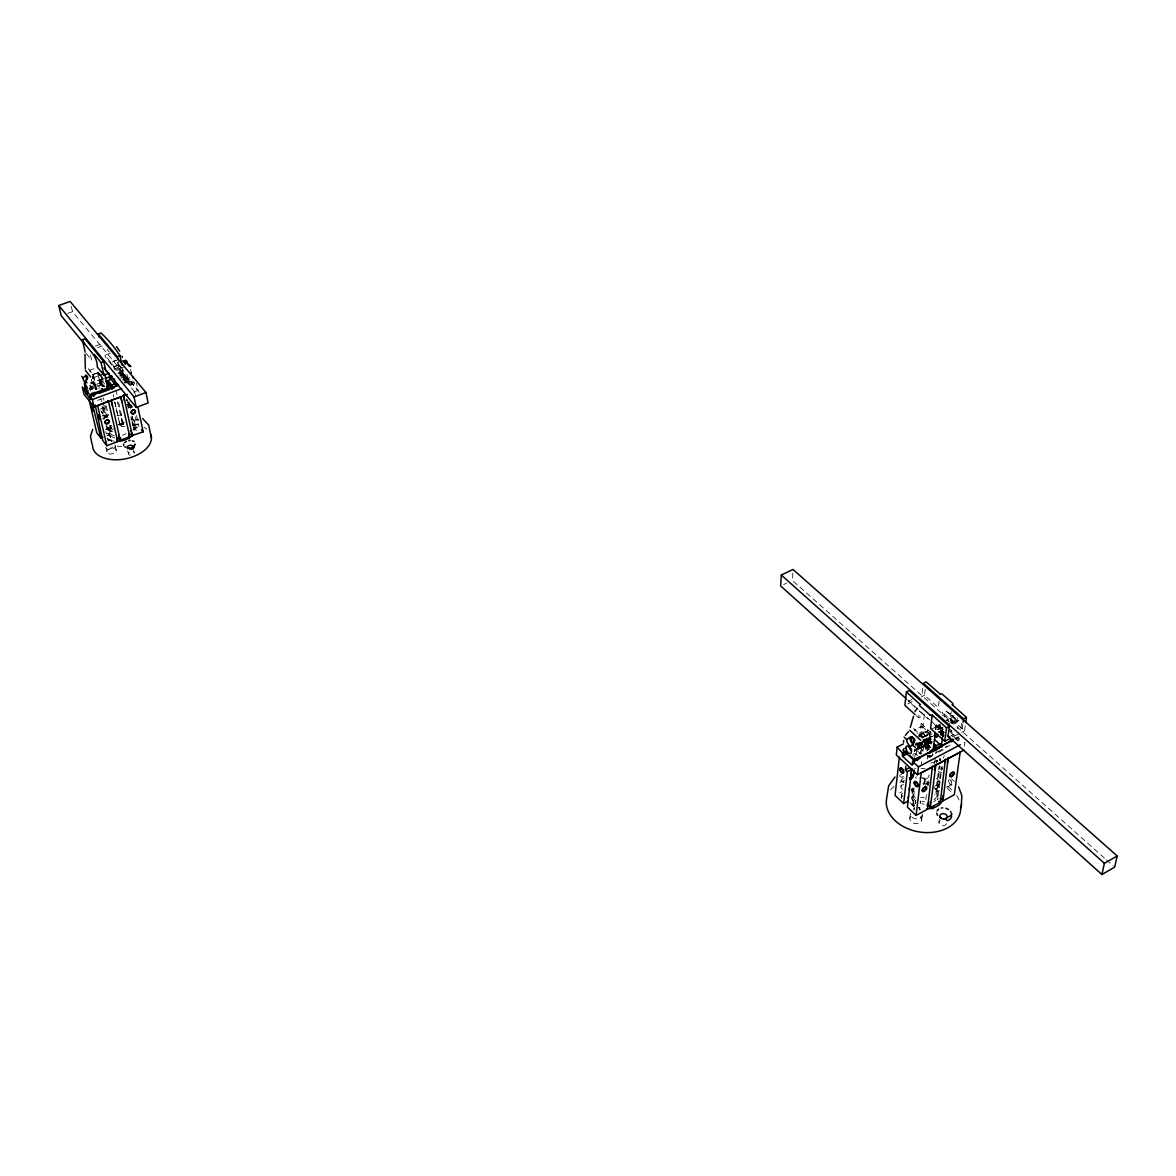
<?xml version="1.0" encoding="UTF-8"?>
<svg xmlns="http://www.w3.org/2000/svg" width="1176" height="1176" viewBox="0 0 1176 1176"><rect width="100%" height="100%" fill="white"/><g stroke="black" fill="none" stroke-linecap="round" stroke-linejoin="round"><path stroke-width="0.75" stroke-dasharray="5 3.75" d="M98.505 372.248C96.873 374.615 101.724 377.658 99.24 373.262M101.327 382.876L100.004 379.275L101.415 382.891L99.842 379.73L92.845 381.95L94.33 385.522L93.007 381.921M121.143 371.925L122.833 374.923L121.363 371.381M792.83 573.138L792.403 580.43L1105.043 858.627M121.437 367.544L119.805 365.986M941.212 734.471L941.138 735.088A2.425 1.22 60.4 0 0 939.933 732.148A2.425 1.22 60.4 0 0 938.051 731.942M948.591 781.305A2.984 1.47 59.7 0 1 951.163 780.732A2.984 1.47 59.7 0 1 951.796 784.995A2.984 1.47 59.7 0 1 948.591 781.305A2.455 1.205 59.7 0 1 950.884 781.511A2.455 1.205 59.7 0 1 950.972 784.76A2.455 1.205 59.7 0 1 948.503 781.378L948.547 780.849M923.733 732.633L923.719 732.942M961.615 723.255L960.616 730.384M902.874 789.331A3.646 2.617 8.5 0 1 900.919 786.641L901.698 779.953A3.66 2.617 8.4 0 1 904.182 777.88M901.272 797.637L901.639 794.476M926.218 781.761L929.51 782.54M957.352 720.476L957.19 721.564L957.146 717.36M912.958 756.153L913.267 753.463M921.661 736.72L924.351 714.832L918.647 717.772L919.456 711.083M922.719 688.386L922.116 693.414L920.882 695.016M914.413 760.137L915.06 754.801M911.738 790.463L911.944 788.699M916.016 755.124L916.663 749.729M912.649 788.17L911.371 798.695L916.104 803.179L912.635 805.031L911.856 804.766L913.943 787.685M912.311 792.903L912.605 790.522M919.5 736.911L921.234 723.181M939.198 700.896L938.345 707.585L924.512 695.295L925.321 688.621M909.827 818.452L910.4 813.748A5.998 4.351 9.3 0 0 917.03 818.937A5.998 4.351 9.3 0 0 922.013 813.645M942.579 712.112L942.255 714.111M927.702 750.2L919.955 742.085M920.632 736.543L921.881 726.283L914.369 730.193L915.237 730.987M912.635 805.031L914.575 789.214M915.883 778.497L916.104 776.704M922.822 751.244L920.014 747.745L925.571 744.834L929.995 748.583M921.705 742.071L920.22 754.139L914.987 749.318M922.175 738.337L918.765 734.192M921.984 753.493L920.852 754.095L922.263 742.688M922.851 737.896L922.969 736.926L912.914 727.841M920.191 803.722L920.44 801.738M921.396 764.18L921.719 761.533M923.042 750.847L924.395 740.057L922.94 740.806M924.321 746.01L924.395 740.057M914.178 751.111L925.806 745.011L925.394 746.922L926.188 745.51M928.673 748.583L925.571 744.834M919.838 743.011L926.497 739.528L932.318 745.555M93.213 381.73C94.8 390.182 95.918 378.79 90.655 382.67M925.791 749.406L927.144 738.601L931.73 736.205M917.868 746.363L926.923 741.615L927.158 739.807L931.877 744.099M929.951 747.921L926.85 744.158L932.392 741.262M930.907 742.703L927.026 744.717L925.997 741.938L927.276 741.439L927.511 739.616L932.23 743.908M927.07 744.57L927.144 738.601M930.951 742.306L927.599 744.437L930.98 746.598M934.964 735.103L928.334 738.572L932.186 742.806M927.982 744.805L927.599 745.775L928.628 744.467M927.82 749.274L930.084 731.06M924.395 783.701L925.292 776.719M927.526 759.093L927.982 755.521M921.175 723.313L930.966 732.751L928.79 749.906L920.911 742.703M930.539 755.639L928.687 756.624L928.79 755.8M921.675 820.039L922.278 815.335M925.791 799.636L926.688 792.609M927.599 785.553L928.981 774.852M935.684 729.546L936.522 723.034M928.511 785.612L928.834 783.054M935.773 729.708L936.317 725.577L933.45 727.062M919.485 809.264L919.72 807.515M934.7 762.577L935.243 758.344M936.537 748.48L935.846 753.787L944.063 749.45M940.359 730.046L940.844 724.872M935.905 765.885L936.611 760.519M942.932 726.93L942.343 731.237L944.872 729.914M944.196 717.301L944.563 714.494L940.844 716.434M942.667 736.323L943.578 729.487M934.847 786.141L936.552 785.23L939.124 765.855M939.845 760.446L940.08 758.667M943.049 736.235L943.681 731.472M943.593 736.676L943.725 735.75M936.552 785.23L937.331 785.48L939.933 765.973M940.609 760.857L940.844 759.034M936.802 791.536L937.419 786.832M937.022 797.284L937.331 794.903M934.714 788.523L937.889 791.477L941.212 766.723M937.86 798.004L937.639 799.739A2.396 1.72 9.7 0 1 938.051 798.945M938.095 796.27L941.903 767.987M951.252 711.568L950.355 718.257L964.54 730.855L961.703 732.354M951.075 731.149L951.208 730.193M952.119 723.49L952.384 721.579M951.149 731.854L951.266 730.928M952.295 723.475L952.545 721.594L942.49 712.377M938.933 822.538L939.374 819.216M952.795 737.014L951.854 735.867M950.59 732.428L954.647 736.058L954.971 733.765L950.487 736.117M955.897 739.425L958.866 737.866A1.514 0.764 60.1 0 1 959.337 739.351A1.514 0.764 60.1 0 1 958.602 739.763L958.469 740.718L950.752 733.795M915.251 803.076L915.575 800.841M962.894 723.975L962.188 729.017L960.91 730.634M964.54 730.855L965.496 724.166M964.423 746.187L964.982 742.262L961.909 743.879M103.356 378.451C98.755 377.687 101.783 384.978 104.62 381.274M102.194 382.185L100.93 379.348M123.451 370.514C118.511 369.793 121.922 378.128 125.068 374.159M122.554 375.1L120.922 371.44M932.774 754.492L932.862 753.934A2.94 1.455 -46.2 0 1 929.746 757.153M119.599 365.956L121.084 367.765M133.064 429.181L138.93 426.565L139.768 427.623M103.561 417.686C109.765 418.641 106.016 409.263 102.121 413.996M138.254 419.773C132.006 417.921 133.888 427.785 138.239 423.875M122.231 368.808L124.729 380.333L120.07 374.644L125.2 372.557M103.738 386.816L100.004 381.994L102.253 381.068L104.576 383.949M92.625 378.481L92.551 376.937M98.343 372.292L99.739 375.85M94.403 385.463L93.272 382.156L94.492 385.052L100.989 382.641L99.931 379.319M138.121 420.89L138.224 419.317M128.155 405.852A2.029 1.617 -36.7 0 1 129.639 405.25L129.742 405A2.029 1.617 -36.6 0 1 130.345 407.749L130.301 408.278A2.029 1.617 -36.7 0 1 129.522 408.689M127.817 408.175L131.844 406.675L131.8 405.529M940.212 729.723L942.461 728.385M92.786 378.437L92.683 376.452M114.513 370.028L120.937 367.559M123.465 379.451L124.2 379.172C132.506 392.034 127.184 378.084 123.201 380.304M954.603 723.519L958.925 720.476L961.321 722.608M106.825 430.004L108.354 428.402M105.487 412.732L106.942 416.407M109.456 440.368L110.941 440.471A14.95 8.688 -11 0 0 114.454 441.22M135.549 424.874L134.123 421.258M110.779 440.618L111.705 440.971M109.28 427.652L110.309 426.947M901.61 774.381L899.537 775.469M903.388 776.38L901.507 777.321L899.846 776.542M926.923 741.615L925.644 742.115L926.673 744.908L914.134 751.508M926.1 741.674L932.318 738.41M926.306 741.556L927.188 741.071M934.347 761.725L937.213 760.166M947.18 786.92L951.399 784.657M937.331 785.48L939.506 784.318M937.889 791.477L939.609 790.566M957.088 740.821L959.013 739.807M899.611 792.947L901.889 791.742M924.057 779.938L928.555 777.542M954.941 738.704L958.308 736.926M954.824 739.116L958.999 736.911M927.276 756.271L928.775 755.477M957.117 740.542L958.602 739.763M945.063 747.172L947.062 746.113M927.658 756.962L930.245 755.595M937.978 751.523L950.811 744.761M935.537 753.007L938.316 751.538M940.873 735.206L941.726 734.75M915.516 749.538L930.951 741.453M942.505 736.25L944.137 735.397M942.446 736.661L944.093 735.794M919.911 748.568L925.468 745.658M926.747 744.981L932.289 742.085L928.334 738.572M954.647 736.058L960.292 733.089M926.526 751.096L927.658 750.509M922.278 737.396L930.966 732.751M948.826 723.549L952.545 721.594M922.528 737.764L925.924 735.985A1.985 0.985 60.6 0 0 925.233 733.001A1.985 0.985 60.6 0 0 923.733 733.795A1.985 0.985 60.6 0 0 925.924 735.985M927.011 735.397A1.985 0.985 60.6 0 0 926.703 732.575A1.985 0.985 60.6 0 0 924.939 732.854A1.985 0.985 60.6 0 0 927.011 735.397L929.584 734.044A1.985 0.985 60.6 0 0 929.275 731.237A1.985 0.985 60.6 0 0 927.511 731.501A1.985 0.985 60.6 0 0 929.584 734.044M937.889 729.708A1.97 0.985 60.5 0 0 937.581 726.9A1.97 0.985 60.5 0 0 935.802 727.18A1.97 0.985 60.5 0 0 937.889 729.708L940.447 728.37M951.222 723.387L953.883 721.99A2.543 1.294 60.4 0 0 953.574 718.389A2.543 1.294 60.4 0 0 951.208 718.683A2.543 1.294 60.4 0 0 953.883 721.99M938.962 731.766L943.975 729.135M916.295 743.614L917.986 742.717M924.483 739.366L927.055 738.014M915.692 744.599L920.044 742.321M915.854 744.746L920.205 742.468M923.101 740.953L931.892 736.352M938.757 732.751L942.417 730.84L945.96 734.03M917.148 745.128L932.597 737.029M940.991 732.648L943.769 731.193M918.647 744.981L930.731 738.646M940.756 733.398L942.755 732.354M917.942 745.599L931.392 738.557M940.33 733.883L943.284 732.325M916.898 746.481L925.953 741.747M942.182 733.221L944.284 732.134M927.276 741.439L931.789 739.072M940.8 734.353L943.784 732.795M917.706 747.495L932.642 739.675M941.564 735L943.034 734.221M915.663 749.024L918.353 747.613M946.092 720.476L951.884 717.389M918.897 735.191L924.013 732.53M925.424 731.825L927.996 730.472M936.302 726.151L938.86 724.813M918.882 735.823L928.129 730.987M931.201 729.399L940.388 724.607M912.047 699.529L908.342 701.161L914.884 707.041M907.696 703.924L913.326 701.043M921.249 696.971L924.512 695.295M951.178 715.861L953.339 715.537A4.248 2.176 60.4 0 0 954.692 719.785A4.248 2.176 60.4 0 0 957.837 721.829M783.628 584.575L786.553 583.193M134.314 382.229L132.374 382.994M106.81 435.458L108.457 434.826L110.735 437.722L107.442 438.986L107.207 437.928M132.374 425.683L137.048 424.257L135.446 416.833M105.399 429.505L107.839 429.049A1.896 1.103 -11.1 0 0 108.956 430.298A1.896 1.103 -11.1 0 0 111.338 429.387A1.896 1.103 -11.1 0 0 110.426 428.064L112.029 426.991M117.703 424.83L119.878 424.462A1.896 1.088 -10.9 0 0 120.996 425.712A1.896 1.088 -10.9 0 0 123.362 424.801A1.896 1.088 -10.9 0 0 122.451 423.492L117.218 400.84M122.157 423.125L124.303 422.316M130.712 419.876L132.844 419.053L137.048 424.257M126.391 404.559L129.022 403.559L128.302 402.618M133.814 391.99L138.048 390.403L136.489 383.067M133.902 392.078L134.623 391.814L135.49 395.871M100.563 408.954L103.9 407.69L104.605 408.572L100.651 410.071M128.507 384.361L134.196 382.288L134.373 383.185L129.522 384.993M129.977 385.493L134.858 383.67M97.564 400.399L102.341 398.605L104.605 408.572M89.067 388.903L103.782 383.435M121.054 377.011L125.023 375.541M89.538 389.712L104.37 384.155M120.599 378.246L127.787 375.467M95.653 389.359L97.064 388.83M98.49 388.3L99.916 387.771M102.753 386.713L104.164 386.184M122.539 379.334L129.566 376.717M96.329 389.682L97.064 389.403L92.507 384.993L89.92 385.655M123.553 379.539L127.743 377.966L138.048 390.403M124.921 379.407L129.757 377.614L130.683 378.716M121.26 375.497L124.494 374.968L128.272 379.539L129.198 384.096L121.26 375.497L119.188 366.001M123.289 380.671L128.272 379.539M125.332 381.465L130.683 379.466M124.377 382.832L128.64 381.23M126.993 382.097L129.639 381.112M126.758 383.155L133.814 380.51M100.607 375.159L103.047 374.262M121.025 368.103L123.553 367.162M116.439 370.499L122.701 368.191M118.056 372.968L121.275 371.792L122.745 374.909M90.464 383.905L103.503 379.069M118.085 373.659L124.553 371.263M119.202 375.894C123.495 377.143 122.245 371.513 120.437 372.086L121.275 371.792M92.037 389.432L90.42 386.963L92.845 386.066L95.726 389.668M97.358 372.189L99.916 383.435L106.222 381.097M94.844 385.405L89.743 387.301L89.699 386.434M90.287 390.976L90.567 387.58M110.338 353.3L104.973 355.27L110.617 362.12L116.012 360.135M89.244 370.455L95.183 368.264M116.689 360.341L110.809 362.517L114.587 367.088L115.351 370.572M92.581 374.791L98.167 372.733M118.908 365.06L113.278 367.147L113.69 369.043M92.551 374.556L100.96 371.837M113.322 366.603L119.761 364.898M114.248 368.999L118.879 367.206L119.349 366.089M97.593 347.655L102.238 345.964M95.418 346.156L99.989 344.406L100.445 343.304M67.664 313.389L72.515 311.669L139.988 393.107M939.198 759.667L939.536 759.622A2.94 1.455 -46.2 0 1 940.462 759.902M117.262 415.51L121.496 414.937M914.502 768.781L915.795 768.619M120.511 423.536L123.23 423.389M932.098 733.956L929.569 735.118L931.539 736.896M921.058 768.369L925.056 768.545M128.904 407.499L127.963 405.411L128.419 407.455M130.389 404.206L132.315 406.925M945.916 711.245L953.339 715.537M904.065 782.26L900.978 780.879L902.521 781.922M111.014 440.544L107.383 438.663M903.8 782.231L901.037 780.996M938.227 771.412L941.917 772.911M953.942 717.301L954.28 717.845A4.248 2.161 60.4 0 1 954.883 723.431A4.248 2.161 60.4 0 1 950.443 719.536A4.248 2.161 60.4 0 1 952.192 716.022L958.925 720.476M939.536 731.766L939.154 731.575M946.327 711.318L957.279 720.873M947.885 730.002L953.545 733.015M88.288 368.632L93.389 374.644L96.844 389.77M108.192 439.251L107.56 438.721L109.809 440.53L109.103 439.956M108.589 361.15L112.896 366.103M912.311 804.502L914.531 805.869L909.724 802.179M952.192 716.022L954.28 717.845M951.634 778.953L954.368 781.496M1106.425 859.847L1113.275 865.948M948.194 727.709L952.251 731.34M907.813 700.161L929.687 719.815M931.054 721.035L944.107 732.81M919.264 710.98L928.099 718.918M934.773 724.901L943.858 733.192M916.354 715.699L918.647 717.772M921.881 726.283L929.819 733.457M926.497 739.528L932.392 744.893M917.001 732.589L917.883 733.383M928.525 745.29L930.877 747.436M926.85 744.158L929.496 746.304M923.292 741.203L930.172 747.48M925.497 746.099L930.216 750.406M920.014 747.745L922.19 749.759M925.747 753.934L928.687 756.624M916.472 750.067L920.852 754.095M915.692 753.669L917.662 755.477M914.428 753.243L916.001 754.698M936.493 778.35L939.962 781.54M947.283 788.317L950.781 791.551M909.871 802.444L911.018 803.502M92.639 377.819L99.401 375.614L98.813 373.395M130.801 405.735L131.653 406.514L130.933 405.25M952.751 716.243L952.148 715.361M914.516 807.736L910.738 803.384M131.08 406.176L132.065 407.366M107.045 349.346L109.236 351.977M132.52 380.95L134.373 383.185M123.656 374.615L127.434 379.172M123.789 375.232L127.581 379.804M134.623 391.814L131.286 387.757L131.991 391.094M104.958 416.054L105.943 417.26M126.317 400.31L127.184 401.354M86.274 353.506L91.684 360.135L90.258 353.932M99.916 383.435L102.386 386.507M89.655 370.969L90.493 371.998M90.42 386.963L92.272 389.285M89.846 387.845L91.331 389.697M101.121 411.188L102.591 412.923A2.043 1.632 -35.3 0 0 101.327 412.247M131.874 406.617L131.3 405.691M92.463 377.687L93.227 378.378L92.713 376.07M100.004 374.63L99.534 373.556M120.481 366.897L120.04 365.854M125.567 379.686L124.494 374.968M124.774 379.716L122.598 368.823M114.366 368.838L113.749 367.118M71.339 306.569L72.515 311.669M105.737 431.548L106.237 433.679M91.258 379.157L92.845 386.066M105.84 447.321L106.869 451.775M99.975 382.112L97.711 372.116M103.9 407.69L106.193 417.789M108.486 427.799L110.735 437.722M100.754 398.87L101.621 401.736M102.753 406.749L105.032 416.716M107.001 426.197L107.839 429.049M101.989 406.499L104.664 418.23M106.193 424.904L108.457 434.826M92.977 375.07L96.358 389.829M100.827 374.747L102.253 381.068M100.695 375.056L103.253 386.331M111.485 428.814L110.72 425.462M106.252 405.823L108.515 415.79M115.263 446.027L116.262 450.467A4.763 2.793 -11.3 0 1 109.294 453.892A4.763 2.793 -11.3 0 1 109.147 449.011A4.763 2.793 -11.3 0 1 116.262 450.467M103.37 397.885L103.944 400.399M105.076 405.411L107.898 417.847M109.588 425.256L110.426 428.064M109.28 427.255L109.985 430.387M107.383 427.844L107.78 429.622M101.974 376.305L104.37 386.963M106.766 433.459A1.985 1.147 -11.2 0 1 109.662 433.915L111.323 441.191A1.97 1.147 -11.2 0 0 109.941 440.324A1.97 1.147 -11.2 0 0 107.81 441.015M123.509 424.227L118.408 401.236M104.973 355.27L105.531 357.827M113.234 394.651L113.793 397.165M114.91 402.177L119.878 424.462M114.631 401.766L115.733 406.808M116.115 408.41L118.497 419.185M119.055 421.611L119.82 425.036M110.617 362.12L111.191 364.692M116.174 391.196L116.924 394.548M121.363 418.568L122.451 423.492M127.714 450.599L128.419 453.76M133.564 449.791L134.255 452.951A2.955 1.735 -11 0 0 131.638 451.569A2.955 1.735 -11 0 0 128.493 453.304A2.955 1.735 -11 0 0 130.286 455.127M129.007 401.575L129.639 405.25M132.124 415.951L134.696 428.549M132.785 422.581L133.476 425.8M131.006 416.745L131.786 420.317M127.126 399.281L127.493 400.987M131.139 417.73L131.58 419.759M132.021 421.787L132.903 425.844M126.582 399.046L126.949 400.722M118.335 361.385L119.011 365.133M117.306 361.929L120.07 374.644M126.949 374.321L127.743 377.966M133.064 424.933A4.704 2.734 -10.7 0 1 136.063 427.079L136.695 430.034M124.2 379.172L125.068 383.229M129.419 403.265L130.271 407.234M132.271 416.436L132.844 419.053M136.519 415.407L138.93 426.565M106.296 428.873A29.782 17.419 -11 0 1 110.779 426.903M118.908 424.639A29.782 17.419 -11 0 1 125.803 423.816M132.8 424.022A29.782 17.419 -11 0 1 139.429 425.374M143.942 427.255A29.782 17.419 -11 0 1 146.824 429.181M112.911 431.695A2.911 1.69 -11.1 0 1 110.044 430.71A2.911 1.69 -11.1 0 1 111.735 428.564M134.035 429.372A4.704 2.734 -10.8 0 1 136.637 430.519M122.01 446.38A8.07 4.719 -11 0 1 116.556 445.763M111.514 425.418A2.925 1.69 -11 0 1 110.368 425.433M107.707 441.103A2.381 1.396 -11.2 0 1 111.617 441M133.432 427.064A14.95 8.688 -11 0 1 134.711 430.357M132.05 421.655A2.455 1.426 -10.7 0 1 132.094 423.683M114.881 445.013A4.763 2.793 -11.3 0 1 112.396 449.041A4.763 2.793 -11.3 0 1 106.222 448.335M112.808 446.939A2.484 1.455 -11.3 0 1 110.544 448.144M136.063 427.079A4.704 2.734 -10.7 0 1 133.27 430.034M133.623 426.873A2.455 1.426 -10.7 0 1 133.652 427.976M102.606 416.201A1.97 1.558 -35.4 0 1 105.311 417.627M104.517 418.685A1.97 1.558 -35.4 0 1 103.929 419.009M103.032 415.598A2.043 1.632 -35.4 0 1 105.164 417.583M104.223 418.656A2.043 1.632 -35.4 0 1 103.326 418.994M102.782 415.275A2.043 1.632 -35.4 0 1 104.884 417.304M104.385 417.995A2.043 1.632 -35.4 0 1 102.797 418.685M127.861 402.692A2.029 1.617 -36.6 0 1 128.463 405.441M114.91 438.001A9.967 5.792 -11 0 1 113.484 428.74M121.113 426.359A9.967 5.792 -11 0 1 124.979 426.653M125.964 433.665A9.981 5.792 -11 0 1 122.392 435.326M114.395 435.767A9.981 5.792 -11 0 1 111.573 427.579M118.556 424.374A9.981 5.792 -11 0 1 124.48 424.418M109.662 433.915A1.985 1.147 -11.2 0 1 107.339 435.546M101.327 411.85A1.97 1.558 -35.3 0 1 102.283 413.099M101.533 411.673A2.381 1.896 -35.3 0 1 102.826 413.07M101.577 411.997A2.043 1.632 -35.3 0 1 102.518 413.188M102.973 415.334A2.381 1.896 -35.4 0 1 105.517 417.465M128.022 402.339A2.029 1.617 -36.6 0 1 127.861 404.956M127.978 407.352A1.955 1.558 -36.7 0 1 130.154 405.838A1.955 1.558 -36.7 0 1 131.492 407.469M130.83 408.616A1.955 1.558 -36.7 0 1 130.463 408.91M128.022 401.971A2.367 1.882 -36.6 0 1 127.949 405.25M131.212 405.691A2.367 1.882 -36.7 0 1 131.727 407.161M127.934 406.293A2.367 1.882 -36.7 0 1 130.874 405.47M127.905 402.28A1.955 1.558 -36.6 0 1 128.346 403.25M128.243 403.838A1.955 1.558 -36.6 0 1 127.934 404.412M89.861 385.875A3.41 0.735 68.1 0 1 89.552 388.183M130.36 369.44A3.381 0.794 68.3 0 1 130.845 370.661M952.31 723.064A4.234 2.161 60.3 0 1 956.014 723.152A4.234 2.161 60.3 0 1 957.514 728.944M946.562 720.168A2.558 1.294 60.4 0 1 947.165 720.285M940.947 727.753A1.97 1 60.5 0 1 939.154 727.621A1.97 1 60.5 0 1 938.624 724.916A1.97 1 60.5 0 1 940.682 726.43M914.605 749.303A4.278 2.087 60.7 0 1 914.34 751.582M918.456 736A2.572 1.264 60.7 0 1 919.073 736.705M915.869 743.261A2.558 1.25 60.6 0 1 917.942 743.982A2.558 1.25 60.6 0 1 918.941 747.025A2.558 1.25 60.6 0 1 917.118 747.054M916.016 745.496A2.558 1.25 60.6 0 1 915.722 744.57M923.189 739.484A2.44 1.205 60.6 0 1 925.512 741.159A2.44 1.205 60.6 0 1 925.438 743.791A2.44 1.205 60.6 0 1 923.131 741.777M915.928 743.32A2.44 1.191 60.6 0 1 918.324 745.805A2.44 1.191 60.6 0 1 917.309 747.613M916.104 745.143A1.985 0.97 60.6 0 1 916.81 743.6A1.985 0.97 60.6 0 1 918.5 745.952A1.985 0.97 60.6 0 1 917.398 746.936M923.072 740.072A1.97 0.97 60.6 0 1 924.939 741.409A1.97 0.97 60.6 0 1 924.909 743.555A1.97 0.97 60.6 0 1 923.057 742.027M942.138 727.562A2.44 1.22 60.5 0 1 940.33 727.812A2.44 1.22 60.5 0 1 938.962 724.71M946.592 720.3A2.425 1.235 60.4 0 1 947.885 720.329M948.209 720.565A2.425 1.235 60.4 0 1 949.061 721.638M938.654 732.178A1.97 0.985 60.4 0 1 940.388 732.442A1.97 0.985 60.4 0 1 941.05 735.044M948.121 721.388A1.97 1 60.4 0 1 948.385 721.755M941.858 727.665A1.97 1 60.5 0 1 941.344 727.694M940.727 727.312A1.97 1 60.5 0 1 939.639 724.636M930.804 763.253A2.455 1.735 8.9 0 1 934.112 763.033M943.534 758.05A2.455 1.72 9.1 0 1 943.343 757.168M943.769 756.374A2.455 1.72 9.1 0 1 944.71 755.889M911.562 789.596A2.381 1.705 8.7 0 1 911.312 791.242M927.746 739.16A2.425 1.69 8.3 0 1 929.804 741.174A2.425 1.69 8.3 0 1 927.247 742.497A2.425 1.69 8.3 0 1 924.997 740.601M923.498 782.113A2.381 1.69 8.9 0 1 923.072 784.965M942.579 768.883A2.543 1.25 -46.2 0 1 942.373 766.561M935.626 791.668A12.539 8.996 9.2 0 1 933.67 802.076M924.248 804.149A12.539 8.996 9.2 0 1 921.661 803.678M915.104 800.195A12.539 8.996 9.2 0 1 914.09 789.508M901.507 798.46A2.381 1.72 8.7 0 1 902.36 796.314M914.237 810.088A2.999 2.176 9.2 0 1 914.281 808.279M918.632 807.721A2.999 2.176 9.2 0 1 919.926 809.985M935.934 789.287A12.554 8.996 9.1 0 1 933.994 799.709M924.557 801.767A12.554 8.996 9.1 0 1 921.955 801.312M915.398 797.828A12.554 8.996 9.1 0 1 913.237 788.743M922.748 783.672A12.554 8.996 9.1 0 1 927.923 784.186M902.609 795.99A2.396 1.72 8.6 0 1 902.727 793.153M918.912 808.059A2.484 1.793 9.2 0 1 919.338 809.867M916.06 802.517A2.499 1.793 9.1 0 1 916.148 800.121M920.191 800.871A2.499 1.793 9.1 0 1 920.132 802.547M922.925 777.968A2.499 1.205 60.1 0 1 925.115 781.437A2.499 1.205 60.1 0 1 922.895 781.423M939.477 758.638A2.969 1.47 60.1 0 1 940.565 759.27M939.565 759.431A2.455 1.22 60.1 0 1 940.124 759.828M934.332 763.415A2.455 1.205 60.1 0 1 934.876 761.46M947.562 786.435A2.47 1.205 59.8 0 1 946.533 786.906M937.228 761.342A2.528 1.25 -46.2 0 1 937.654 760.901M939.477 759.931A2.528 1.25 -46.2 0 1 939.83 759.961M936.846 761.489A2.94 1.455 -46.2 0 1 937.684 760.593M942.167 769.427A2.955 1.441 -46.2 0 1 942.197 767.899M932.847 753.919A2.425 1.205 -46.2 0 1 930.113 757.079M929.584 757.094A2.425 1.205 -46.2 0 1 929.231 756.874M929.069 756.447A2.425 1.205 -46.2 0 1 929.143 755.859M936.508 761.666A2.44 1.205 -46.2 0 1 937.581 760.416M939.403 759.725A2.44 1.205 -46.2 0 1 939.771 759.946M929.187 757.212A2.94 1.455 -46.2 0 1 928.408 755.771M890.57 790.052A37.456 27.004 9.3 0 1 894.025 786.391M899.978 782.378A37.456 27.004 9.3 0 1 904.506 780.423M919.676 777.953A37.456 27.004 9.3 0 1 926.497 778.424M936.978 780.996A37.456 27.004 9.3 0 1 940.212 782.305M947.988 786.715A37.456 27.004 9.3 0 1 951.913 789.934M956.632 795.49A37.456 27.004 9.3 0 1 960.13 803.326M946.312 823.538A3.734 2.705 10.2 0 1 940.962 825.332A3.734 2.705 10.2 0 1 940.212 820.774M900.919 786.641A3.646 2.617 8.5 0 1 903.433 784.524M920.293 816.776A5.983 4.351 9.4 0 1 919.573 822.891A5.983 4.351 9.4 0 1 911.194 821.715A5.983 4.351 9.4 0 1 911.929 815.6M933.553 787.17A5.909 4.219 9.3 0 1 934.744 794.315M913.737 806.28A10.143 7.306 9.3 0 1 914.384 800.93M920.499 797.666A10.143 7.306 9.3 0 1 924.248 797.666M903.565 782.628A3.66 2.617 8.4 0 1 901.683 779.953M914.002 809.852A3.131 2.264 9.2 0 1 914.222 808.147M920.073 809.882A3.131 2.264 9.2 0 0 918.074 807.383A18.816 13.495 9.2 0 0 923.057 808.588M936.052 785.289A18.816 13.495 9.2 0 1 938.771 787.332M937.14 785.171A5.924 4.219 9.2 0 1 935.361 789.611M925.688 785.289A5.924 4.219 9.2 0 1 927.746 782.525M110.779 440.5L110.794 440.53M923.998 740.38A1.97 0.97 60.5 0 0 926.071 742.923A1.97 0.97 60.5 0 0 925.762 740.116A1.97 0.97 60.5 0 0 923.998 740.38M926.57 739.043A1.97 0.97 60.5 0 0 928.643 741.571A1.97 0.97 60.5 0 0 928.334 738.778A1.97 0.97 60.5 0 0 926.57 739.043M923.733 733.118A2.44 1.205 60.6 0 0 926.291 736.279A2.44 1.205 60.6 0 0 925.938 732.824A2.44 1.205 60.6 0 0 923.733 733.118"/><path stroke-width="1.5" d="M88.112 390.241L85.245 392.078L90.376 399.634L89.552 396.077L117.688 385.581M951.663 816.085C951.884 818.231 947.4 822.877 945.754 819.304M947.459 735.764L1101.912 874.532L1114.642 867.182L1117.2 855.966L793.036 569.478L781.276 575.02L780.688 585.971L906.446 698.926M903.388 743.894L897.17 747.127L896.303 754.963L917.486 774.69L963.864 750.112M949.003 736.896L948.003 736.47L949.37 726.342L909.239 690.518L906.417 691.958L904.888 705.365L915.207 714.655M899.375 757.197L895.054 795.373L903.609 803.517L908.048 801.15M903.521 742.276L903.727 740.468M953.427 739.851L912.547 761.372L912.429 762.327A1.529 0.735 60.5 0 1 912.899 763.827A1.529 0.735 60.5 0 1 912.194 764.224L912.091 765.179L902.565 756.33L902.242 753.684L905.902 751.905M902.889 753.478L897.17 747.127M903.609 803.517L907.372 771.632L905.432 769.824L905.858 766.296M908.166 798.416L908.416 796.27M909.195 789.831L909.445 787.685M912.444 774.999A2.543 1.264 -45.8 0 0 910.871 775.793L911.723 768.648L907.416 807.148L916.089 815.394L927.526 809.22L932.45 766.105L932.098 768.81M914.046 770.001L913.193 777.071L911.253 775.249L914.252 773.661M917.486 774.69L918.456 766.855L912.547 761.372M85.466 370.528L90.655 376.908M916.089 815.394L921.234 772.705M932.142 715.199L930.598 728.547L944.71 741.292L950.384 738.293M904.168 748.392L902.977 750.141L913.149 759.564L914.884 759.799L933.141 750.185L935.42 732.472M934.376 746.687L933.45 745.525M927.261 806.045L927.599 803.428M935.552 750.494L935.038 746.966M940.197 743.629L936.214 745.731L935.155 748.597L942.682 744.629M945.063 761.93L945.43 759.211L940.271 802.355L930.26 807.75L930.348 801.958M934.523 770.045L935.229 764.62M930.26 807.75L935.846 765.194L946.048 759.784M934.479 739.572L941.403 745.834L942.49 737.69M944.71 741.292L946.518 727.841L949.37 726.342M960.189 752.052L954.295 794.785L942.99 800.885L943.108 795.094M947.474 763.165L948.209 757.741L942.99 800.885M963.144 722.284L963.614 718.904L966.452 717.419L952.31 704.747M81.761 376.276L82.879 377.966A3.425 0.735 68.2 0 0 84.275 381.509A3.425 0.735 68.2 0 0 85.539 382.656L86.965 376.673L86.215 375.276A3.41 0.735 68.2 0 0 86.833 379.245M965.731 722.476L966.452 717.419M961.307 805.398L961.865 795.711L958.602 786.906M112.514 378.113L111.161 375.776M123.627 444.087L123.656 445.601M960.895 807.883L961.498 804.281M130.874 366.647L124.215 361.238A3.396 0.794 68.4 0 0 123.818 361.899M1101.912 874.532L1104.396 863.316L1117.2 855.966M910.298 727.385L913.502 716.257M134.417 445.792C134.799 449.129 129.977 451.025 128.64 447.718M895.01 776.939L888.644 785.862L886.454 799.739A37.456 27.004 9.3 0 0 922.645 832.373A37.456 27.004 9.3 0 0 960.66 806.751M92.742 429.431L90.478 436.193L92.007 444.19M904.123 737.131L906.769 739.792A4.292 2.087 60.8 0 0 908.166 744.085A4.292 2.087 60.8 0 0 911.253 746.187C913.443 743.908 915.869 738.851 912.106 736.911A4.292 2.102 60.7 0 0 910.136 739.366A4.292 2.102 60.7 0 0 913.546 744.276M937.022 810.925L938.639 809.117M133.799 445.733L131.227 448.115L128.787 447.997M914.987 711.509L917.265 708.217M82.879 377.966L85.922 375.364L87.171 376.452A3.41 0.735 68.2 0 1 87.744 377.599M908.357 731.59L905.432 735.338M906.769 739.792C908.342 737.484 912.458 735.603 914.164 738.778A4.292 2.102 60.7 0 1 915.016 740.263M124.627 442.632L126.449 441.426M918.456 766.855L960.366 744.702M921.396 772.852L933.053 766.664M948.826 758.314L960.351 752.199M919.647 756.756L916.604 758.358L917.5 760.49M930.26 751.17L934.802 748.789M950.193 740.674L953.192 739.101M941.403 745.834L952.692 739.895M913.943 761.533L915.457 760.74M916.957 759.931L919.985 758.344M929.025 753.581L930.525 752.802M932.024 752.008L935.023 750.42M936.522 749.641L939.506 748.054M941.006 747.274L942.505 746.481M951.443 741.777L952.928 740.998M912.194 764.224L913.708 763.43M905.432 769.824L909.607 767.634M907.372 771.632L911.87 769.251M902.565 756.33L907.754 753.61M902.992 752.522L905.829 751.038M902.668 755.374L907.196 753.007M920.117 704.439L906.417 691.958M940.212 694.09L926.144 681.889L923.336 683.33L963.614 718.904M85.025 387.477C83.187 389.035 88.127 394.842 90.552 394.445L107.854 387.992L104.708 374.012M90.17 398.752L91.596 398.208M950.517 815.718L945.092 818.658M95.153 404.911L102.724 440.427L106.869 445.763L117.732 441.603L108.427 401.178A1.94 1.103 -10.8 0 1 107.677 400.913M117.1 439.368A1.911 1.117 -11.1 0 1 119.335 439.045A1.911 1.117 -11.1 0 1 120.04 440.236L129.83 436.943L120.746 396.547L121.863 401.633M128.61 435.252A1.896 1.103 -10.8 0 1 130.992 434.326A1.896 1.103 -10.8 0 1 132.138 435.59L143.178 431.827L138.077 407.969M89.347 400.957L96.77 432.797L100.886 438.089L102.988 437.281M103.944 367.912L136.269 407.44L148.132 402.942L145.956 392.49L70.163 301.468L58.8 305.495L61.211 315.683L84.305 343.921M85.26 391.299L82.305 386.933L84.01 394.269L94.036 406.94L127.258 394.46L123.377 395.562A1.94 1.103 -10.6 0 0 123.436 394.989M97.579 405.602L108.427 401.178M112.205 405.264L111.073 400.193L121.04 396.915M58.8 305.495L134.035 396.974L145.956 392.49M89.552 396.077L92.331 399.59L121.848 388.536M85.672 393.063L88.523 392.005M85.877 393.96L88.332 393.049M101.356 389.05L102.43 388.653M106.796 386.875L110.809 386.051L111.793 389.109M111.103 379.275L107.957 380.436L111.705 385.037L116.439 383.288M94.256 392.225L94.55 395.548M111.838 385.669L107.398 381.318L111.147 385.934L111.705 385.037M108.942 373.115L110.059 378.172L115.689 385.066L117.835 384.258M93.948 394.18L111.176 387.757M112.117 388.991L111.514 387.624L118.658 384.964M89.758 396.974L91.184 396.444M92.625 395.9L94.051 395.371M99.769 393.24L101.195 392.696M102.621 392.167L104.047 391.637M105.472 391.108L106.898 390.564M108.324 390.035L109.75 389.506M112.587 388.447L114.013 387.918M107.192 371.616L105.899 371.057L103.797 361.649L85.025 338.791L82.349 339.761C87.186 349.507 97.373 354.535 97.285 367.03L103.9 375.144L108.604 373.409M105.12 378.466L110 376.658M110.059 378.172L111.044 377.805M110.809 386.051L106.354 381.715L110.103 386.316M94.462 354.549L101.092 362.634L103.797 361.649M119.996 355.681C114.41 347.287 108.986 340.452 101.018 332.984L98.358 333.955L117.306 356.681L119.996 355.681L122.025 365.075M941.256 808.044L942.77 807.868M128.831 440.691L130.066 440.559M125.45 360.15L127.008 361.649A3.396 0.794 68.4 0 0 128.404 365.207M132.359 440.765L134.123 441.573M945.857 808.221L948.635 809.5M124.215 361.238L125.2 362.414A3.396 0.794 68.4 0 1 125.773 363.546M127.008 361.649L124.48 361.341M915.369 747.466L912.282 744.849M87.039 382.891L85.466 381.2M939.712 817.291L941.079 817.967M124.7 446.792L125.553 447.218M920.72 740.292L909.651 730.193M142.722 418.656L148.72 425.095L151.425 437.986M781.276 575.02L1104.396 863.316M932.289 715.126L946.518 727.841M930.113 715.111L919.691 705.776A1.499 1.029 7.6 0 1 920.176 704.512M934.244 743.938L936.214 745.731M934.156 744.599L936.125 746.393M933.803 745.349L935.39 746.775M932.142 749.288L933.141 750.185M914.311 758.652L915.56 759.814M914.325 758.946L915.634 760.152M910.048 755.8L913.061 758.579M940.271 802.355L939.668 801.797A2.396 1.72 9.7 0 1 938.566 801.356M116.468 346.597L119.687 351.168M122.789 360.811L123.612 361.796M124.436 362.781L125.347 364.09M132.418 376.805L133.388 378.084M106.222 381.097L109.956 385.699M106.443 386.257L107.854 387.992M141.473 429.71L143.178 431.827M129.007 434.12L129.83 436.943M92.287 393.049L93.536 394.783M91.699 393.475L93.845 396.15M117.732 441.603L117.438 441.235A1.911 1.117 -11.1 0 1 116.718 440.956M111.558 375.688L112.293 377.129M937.625 815.438L936.655 813.145M87.583 377.966L86.48 376.57L87.347 379.583M950.59 811.469L951.119 812.587M121.951 356.196L122.451 357.313M92.331 399.59L94.036 406.94M100.886 438.089L92.242 403.589M82.349 339.761L85.201 352.183M97.652 405.705L106.869 445.763M107.06 381.45L107.442 383.141M111.367 400.546L120.334 440.603M118.938 435.296L120.04 440.236M101.092 362.634L103.9 375.144M111.147 385.934L111.514 387.624M98.358 333.955L99.063 337.071M107.398 381.318L107.78 383.023M114.293 378.731L115.689 385.066M123.377 395.562L124.494 400.634M131.05 430.651L132.138 435.59M117.306 356.681L117.982 359.812M123.671 395.93L132.418 435.958M134.035 396.974L136.269 407.44M85.348 369.088L84.966 354.329M129.683 364.839L129.698 366.295M150.807 434.547A29.782 17.419 -11 0 1 124.744 458.978A29.782 17.419 -11 0 1 92.581 445.19M127.478 437.428A8.07 4.719 -11 0 1 129.345 438.78M127.875 448.541A2.955 1.735 -10.9 0 1 127.611 446.263A2.955 1.735 -10.9 0 1 131.374 445.322A2.955 1.735 -10.9 0 1 132.667 447.336M132.006 448.027A2.955 1.735 -10.9 0 1 131.109 448.512M132.932 434.914A14.95 8.688 -11 0 1 117.233 441.353M129.551 436.575A1.896 1.103 -10.8 0 1 128.816 436.311M120.863 438.06A9.967 5.792 -11 0 1 116.777 438.28M131.183 371.851A3.381 0.794 68.3 0 1 131.197 373.306M129.389 366.383A3.396 0.794 68.4 0 1 128.934 365.971M938.022 734.941A1.97 0.985 60.4 0 1 937.654 734.28M952.251 704.674A1.499 1.029 8.3 0 0 952.81 703.38L942.226 694.178A1.499 1.014 8 0 0 940.3 694.149M911.591 751.038A4.278 2.087 60.7 0 1 909.18 745.599M911.723 749.876A2.558 1.25 60.7 0 1 910.327 747.392M914.281 742.673A2.572 1.264 60.7 0 1 911.65 741.056A2.572 1.264 60.7 0 1 912.003 738.278A2.572 1.264 60.7 0 1 914.443 741.365M932.053 715.14A1.499 1.044 8 0 1 930.054 715.17M927.423 805.237A2.411 1.735 9.5 0 1 929.657 807.177M940.138 798.386A2.396 1.72 9.7 0 1 942.388 800.327M910.65 779.482A2.543 1.264 -45.8 0 1 911.003 776.542M912.179 778.042A2.543 1.264 -45.8 0 1 910.489 779.012M911.62 776.822A2.455 1.22 -45.8 0 1 909.71 778.115M912.032 777.424A2.955 1.47 -45.8 0 1 909.724 778.85M912.032 777.115A2.543 1.264 -45.8 0 1 909.768 778.541M933.45 806.31A10.143 7.306 9.3 0 1 932.436 808.897M942.99 799.312A18.816 13.495 9.2 0 1 926.732 808.838M91.302 406.44L93.154 410.791L91.302 406.44M84.437 383.538C85.407 392.916 90.14 388.962 84.437 383.538M98.137 415.099L100.004 419.479L98.137 415.099M951.605 813.718L951.355 815.159L951.605 813.718M91.89 406.587L93.433 410.233L91.89 406.587M98.74 415.26L100.283 418.921L98.74 415.26M945.004 818.79L944.166 818.819L945.004 818.79M135.064 444.308L134.402 445.263L135.064 444.308M128.316 447.703L128.287 447.733M106.678 423.433A1.97 1.573 -35.4 0 0 108.677 420.773A1.97 1.573 -35.4 0 0 105.517 420.964A2.396 1.896 -35.4 0 0 106.707 423.992A2.396 1.896 -35.4 0 0 109.221 420.832A2.396 1.896 -35.4 0 0 105.428 420.949A1.97 1.573 -35.4 0 0 106.678 423.433M132.873 414.055A2.381 1.882 -36.7 0 0 135.402 410.894A2.381 1.882 -36.7 0 0 131.638 410.997A2.381 1.882 -36.7 0 0 132.873 414.055M132.844 413.482A1.97 1.558 -36.7 0 0 134.858 410.836A1.97 1.558 -36.7 0 0 131.727 411.012A1.97 1.558 -36.7 0 0 132.844 413.482M934.832 734.706A1.97 0.985 60.5 0 0 936.904 737.234A1.97 0.985 60.5 0 0 936.611 734.441A1.97 0.985 60.5 0 0 934.832 734.706M905.902 748.186A4.278 2.073 60.7 0 0 910.356 753.698A4.278 2.073 60.7 0 0 909.665 747.657A4.278 2.073 60.7 0 0 905.902 748.186M923.983 790.625A2.47 1.205 -45.8 0 0 925.953 787.244A2.47 1.205 -45.8 0 0 922.645 789.008A2.47 1.205 -45.8 0 0 923.983 790.625M924.057 791.404A2.984 1.455 -45.8 0 0 926.747 787.317A2.984 1.455 -45.8 0 0 922.793 789.111A2.984 1.455 -45.8 0 0 924.057 791.404M951.605 776.66A2.969 1.441 -46.2 0 0 954.309 772.588A2.969 1.441 -46.2 0 0 950.414 774.352A2.969 1.441 -46.2 0 0 951.605 776.66M899.787 769.589A2.999 1.441 60.6 0 0 902.977 773.308A2.999 1.441 60.6 0 0 902.271 768.986A2.999 1.441 60.6 0 0 899.787 769.589M914.149 783.04A3.028 1.455 60.2 0 0 917.368 786.803A3.028 1.455 60.2 0 0 916.677 782.466A3.028 1.455 60.2 0 0 914.149 783.04M914.84 782.687A2.499 1.205 60.2 0 0 917.339 786.141A2.499 1.205 60.2 0 0 917.221 782.834A2.499 1.205 60.2 0 0 914.84 782.687M900.478 769.236A2.484 1.191 60.5 0 0 902.947 772.661A2.484 1.191 60.5 0 0 902.8 769.354A2.484 1.191 60.5 0 0 900.478 769.236M951.531 775.895A2.455 1.191 -46.2 0 0 953.53 772.514A2.455 1.191 -46.2 0 0 950.252 774.264A2.455 1.191 -46.2 0 0 951.531 775.895M940.403 817.555A3.748 2.705 10.1 0 0 946.827 817.908A3.748 2.705 10.1 0 0 943.402 813.645A3.748 2.705 10.1 0 0 940.403 817.555"/></g></svg>
